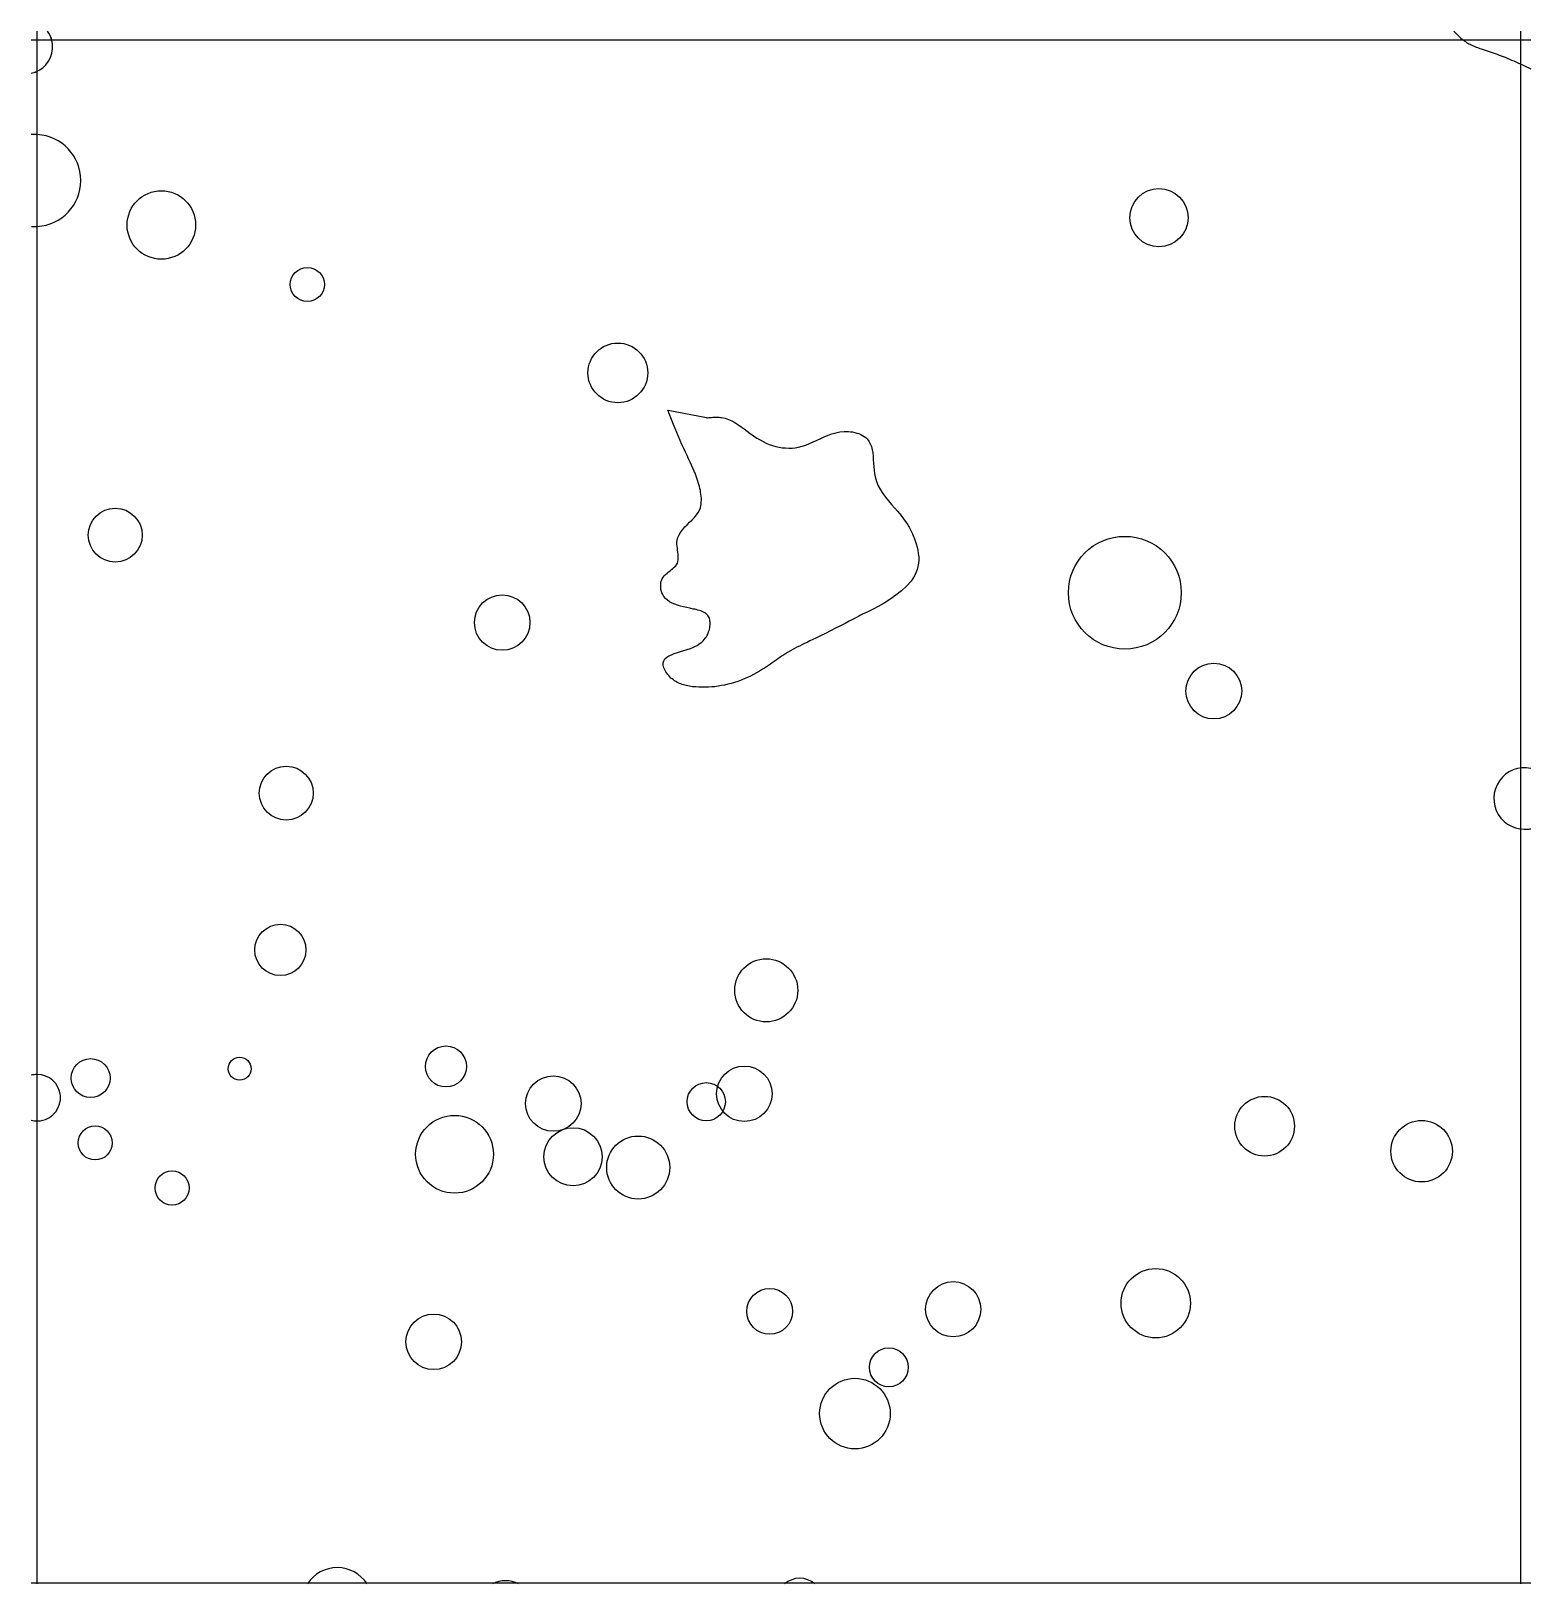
# Model space of a CAD drawing. Extents: x 9.05 to 10.05, y 6.52 to 7.55.
import ezdxf

# ---------------------------------------------------------------- set-up
doc = ezdxf.new("R2010")
doc.units = 0
doc.layers.add('LAYER1', color=7, linetype='CONTINUOUS')
doc.layers.add('LAYER12', color=5, linetype='CONTINUOUS')

msp = doc.modelspace()

# ---------------------------------------------------------------- linework, layer by layer
at = {"layer": 'LAYER1', "color": 7, "linetype": 'CONTINUOUS'}
for points in [[(9.9955, 7.5526), (9.9962, 7.5519), (9.9969, 7.5512), (9.9975, 7.5505), (9.9982, 7.5499), (9.9989, 7.5492), (9.9996, 7.5485), (10.0003, 7.5479), (10.001, 7.5473), (10.0018, 7.5467), (10.0025, 7.5461), (10.0033, 7.5456), (10.004, 7.5451), (10.0048, 7.5446), (10.0055, 7.5442), (10.0063, 7.5438), (10.0071, 7.5434), (10.0079, 7.5431), (10.0087, 7.5427), (10.0095, 7.5424), (10.0104, 7.542), (10.0112, 7.5417), (10.012, 7.5414), (10.0129, 7.5411), (10.0137, 7.5408)], [(10.0137, 7.5408), (10.015, 7.5404), (10.0164, 7.5399), (10.0177, 7.5395), (10.019, 7.5391), (10.0203, 7.5386), (10.0216, 7.5381), (10.023, 7.5377), (10.0243, 7.5372), (10.0256, 7.5367), (10.0269, 7.5362), (10.0282, 7.5358), (10.0295, 7.5352), (10.0309, 7.5347), (10.0324, 7.534), (10.0338, 7.5334), (10.0353, 7.5328), (10.0367, 7.5322), (10.0381, 7.5315), (10.0396, 7.5308), (10.041, 7.5302), (10.0424, 7.5295), (10.0438, 7.5288), (10.0453, 7.5282), (10.0467, 7.5275)], [(9.4999, 7.2962), (9.5007, 7.2962), (9.5016, 7.2963), (9.5025, 7.2964), (9.5033, 7.2964), (9.5042, 7.2965), (9.505, 7.2965), (9.5059, 7.2965), (9.5067, 7.2965), (9.5075, 7.2965), (9.5084, 7.2965), (9.5092, 7.2964), (9.51, 7.2963), (9.5123, 7.2958), (9.5145, 7.295), (9.5167, 7.294), (9.5188, 7.2929), (9.5208, 7.2916), (9.5229, 7.2902), (9.5249, 7.2887), (9.527, 7.2872), (9.529, 7.2856), (9.5311, 7.2841), (9.5333, 7.2827), (9.5355, 7.2814), (9.5375, 7.2803), (9.5395, 7.2793), (9.5416, 7.2785), (9.5437, 7.2777), (9.5459, 7.2771), (9.5481, 7.2766), (9.5502, 7.2763), (9.5524, 7.2761), (9.5546, 7.276), (9.5567, 7.276), (9.5588, 7.2762), (9.5609, 7.2766), (9.5635, 7.2772), (9.5659, 7.278), (9.5684, 7.279), (9.5708, 7.2801), (9.5733, 7.2813), (9.5757, 7.2824), (9.5781, 7.2835), (9.5806, 7.2846), (9.5832, 7.2855), (9.5858, 7.2862), (9.5884, 7.2868), (9.5912, 7.287), (9.5926, 7.2871), (9.5941, 7.287), (9.5955, 7.2869), (9.5969, 7.2867), (9.5983, 7.2864), (9.5997, 7.286), (9.601, 7.2856), (9.6023, 7.285), (9.6035, 7.2844), (9.6046, 7.2838), (9.6056, 7.283), (9.6065, 7.2821), (9.6077, 7.2806), (9.6086, 7.2789), (9.6093, 7.277), (9.6098, 7.2749), (9.6102, 7.2728), (9.6104, 7.2706), (9.6106, 7.2683), (9.6107, 7.266), (9.6109, 7.2637), (9.6111, 7.2613), (9.6114, 7.2591), (9.6118, 7.2569), (9.6127, 7.2539), (9.6139, 7.2511), (9.6153, 7.2484), (9.6169, 7.2458), (9.6187, 7.2434), (9.6207, 7.241), (9.6227, 7.2386), (9.6247, 7.2363), (9.6268, 7.2339), (9.6288, 7.2316), (9.6307, 7.2292), (9.6324, 7.2267), (9.633, 7.2259), (9.6334, 7.2251), (9.6339, 7.2243), (9.6344, 7.2235), (9.6349, 7.2226), (9.6353, 7.2218), (9.6357, 7.2209), (9.6361, 7.2201), (9.6365, 7.2192), (9.6369, 7.2184), (9.6373, 7.2175), (9.6376, 7.2166), (9.6384, 7.2146), (9.639, 7.2125), (9.6396, 7.2104), (9.6401, 7.2083), (9.6404, 7.2061), (9.6407, 7.204), (9.6407, 7.2018), (9.6406, 7.1997), (9.6402, 7.1975), (9.6397, 7.1954), (9.6389, 7.1933), (9.6379, 7.1912), (9.6356, 7.1878), (9.6326, 7.1845), (9.6292, 7.1813), (9.6255, 7.1784), (9.6216, 7.1756), (9.6177, 7.1732), (9.6139, 7.171), (9.6104, 7.1692), (9.6074, 7.1677), (9.605, 7.1665), (9.6034, 7.1658), (9.6027, 7.1655), (9.6027, 7.1655), (9.6027, 7.1655), (9.6027, 7.1655), (9.6027, 7.1655), (9.6027, 7.1655), (9.6027, 7.1655), (9.6027, 7.1655), (9.6027, 7.1655), (9.6027, 7.1655), (9.6027, 7.1655), (9.6027, 7.1655), (9.6027, 7.1655), (9.6022, 7.1652), (9.601, 7.1646), (9.5994, 7.1637), (9.5972, 7.1626), (9.5947, 7.1613), (9.5919, 7.1598), (9.5888, 7.1582), (9.5856, 7.1565), (9.5822, 7.1548), (9.5789, 7.1531), (9.5756, 7.1515), (9.5725, 7.15), (9.5705, 7.149), (9.5685, 7.1481), (9.5667, 7.1472), (9.5649, 7.1464), (9.5632, 7.1455), (9.5616, 7.1447), (9.56, 7.1439), (9.5584, 7.1431), (9.5569, 7.1423), (9.5553, 7.1414), (9.5538, 7.1405), (9.5523, 7.1396), (9.5511, 7.1388), (9.5498, 7.138), (9.5486, 7.1371), (9.5474, 7.1363), (9.5461, 7.1354), (9.5449, 7.1345), (9.5436, 7.1336), (9.5424, 7.1327), (9.5411, 7.1319), (9.5398, 7.131), (9.5385, 7.1301), (9.5372, 7.1293), (9.5352, 7.1281), (9.5332, 7.1269), (9.5312, 7.1259), (9.5292, 7.1248), (9.5271, 7.1239), (9.525, 7.123), (9.5229, 7.1221), (9.5208, 7.1213), (9.5186, 7.1206), (9.5164, 7.12), (9.5142, 7.1194), (9.512, 7.1189), (9.5099, 7.1185), (9.5078, 7.1181), (9.5056, 7.1178), (9.5035, 7.1176), (9.5014, 7.1174), (9.4992, 7.1174), (9.4971, 7.1174), (9.495, 7.1174), (9.4929, 7.1176), (9.4908, 7.1178), (9.4887, 7.1182), (9.4866, 7.1186), (9.4857, 7.1188), (9.4848, 7.1191), (9.4839, 7.1193), (9.483, 7.1196), (9.4821, 7.12), (9.4813, 7.1203), (9.4804, 7.1208), (9.4796, 7.1212), (9.4788, 7.1217), (9.478, 7.1223), (9.4772, 7.1229), (9.4764, 7.1235), (9.4757, 7.1243), (9.475, 7.1251), (9.4743, 7.1259), (9.4737, 7.1267), (9.4731, 7.1276), (9.4726, 7.1285), (9.4722, 7.1294), (9.4718, 7.1303), (9.4715, 7.1312), (9.4713, 7.132), (9.4712, 7.1329), (9.4712, 7.1336), (9.4716, 7.135), (9.4724, 7.1362), (9.4736, 7.1373), (9.475, 7.1382), (9.4767, 7.139), (9.4786, 7.1397), (9.4807, 7.1404), (9.4828, 7.1411), (9.485, 7.1417), (9.4872, 7.1424), (9.4894, 7.1432), (9.4914, 7.144), (9.4926, 7.1446), (9.4938, 7.1452), (9.4948, 7.1459), (9.4958, 7.1466), (9.4968, 7.1473), (9.4977, 7.1482), (9.4985, 7.149), (9.4992, 7.15), (9.4999, 7.1509), (9.5005, 7.152), (9.501, 7.1531), (9.5014, 7.1542), (9.5017, 7.1551), (9.5019, 7.156), (9.5021, 7.1569), (9.5023, 7.1578), (9.5024, 7.1587), (9.5024, 7.1596), (9.5024, 7.1605), (9.5023, 7.1613), (9.5022, 7.1622), (9.502, 7.163), (9.5017, 7.1637), (9.5013, 7.1644), (9.5008, 7.1651), (9.5002, 7.1657), (9.4996, 7.1663), (9.4988, 7.1668), (9.498, 7.1672), (9.4971, 7.1676), (9.4962, 7.168), (9.4953, 7.1683), (9.4943, 7.1686), (9.4932, 7.1689), (9.4922, 7.1691), (9.4911, 7.1693), (9.489, 7.1698), (9.4869, 7.1703), (9.4848, 7.1707), (9.4828, 7.1712), (9.4808, 7.1718), (9.4789, 7.1725), (9.4772, 7.1732), (9.4755, 7.1741), (9.4741, 7.1751), (9.4728, 7.1763), (9.4716, 7.1777), (9.4707, 7.1793), (9.4704, 7.18), (9.4701, 7.1808), (9.4699, 7.1817), (9.4697, 7.1825), (9.4696, 7.1834), (9.4696, 7.1843), (9.4696, 7.1852), (9.4696, 7.1861), (9.4698, 7.187), (9.47, 7.1878), (9.4703, 7.1886), (9.4706, 7.1894), (9.4713, 7.1904), (9.472, 7.1914), (9.4729, 7.1922), (9.4738, 7.1931), (9.4748, 7.1939), (9.4758, 7.1946), (9.4768, 7.1954), (9.4777, 7.1962), (9.4786, 7.197), (9.4794, 7.1978)], [(9.4794, 7.1978), (9.4801, 7.1987), (9.4807, 7.1996), (9.481, 7.2007), (9.4813, 7.2019), (9.4813, 7.2031), (9.4813, 7.2043), (9.4812, 7.2056), (9.481, 7.2069), (9.4808, 7.2083), (9.4807, 7.2096), (9.4805, 7.211), (9.4804, 7.2123), (9.4804, 7.2136), (9.4805, 7.2148), (9.481, 7.2168), (9.4818, 7.2186), (9.4829, 7.2204), (9.4842, 7.2221), (9.4856, 7.2237), (9.4872, 7.2252), (9.4888, 7.2268), (9.4904, 7.2284), (9.492, 7.23), (9.4933, 7.2317), (9.4945, 7.2334), (9.4955, 7.2353), (9.4959, 7.2365), (9.4962, 7.2377), (9.4964, 7.2389), (9.4965, 7.2402), (9.4966, 7.2415), (9.4966, 7.2428), (9.4965, 7.2441), (9.4963, 7.2454), (9.4961, 7.2467), (9.4959, 7.248), (9.4956, 7.2492), (9.4953, 7.2505), (9.4947, 7.2526), (9.4941, 7.2547), (9.4934, 7.2567), (9.4926, 7.2587), (9.4918, 7.2607), (9.4909, 7.2626), (9.49, 7.2646), (9.4891, 7.2667), (9.4881, 7.2688), (9.4871, 7.271), (9.486, 7.2733), (9.4849, 7.2757), (9.4837, 7.2783), (9.4826, 7.281), (9.4814, 7.2837), (9.4803, 7.2864), (9.4792, 7.2891), (9.4782, 7.2916), (9.4772, 7.2939), (9.4764, 7.296), (9.4757, 7.2979), (9.4751, 7.2993), (9.4747, 7.3004), (9.4745, 7.301), (9.4744, 7.301), (9.4744, 7.301), (9.4744, 7.3011), (9.4744, 7.3011), (9.4744, 7.3011), (9.4744, 7.3011), (9.4744, 7.3011), (9.4744, 7.3011), (9.4744, 7.301), (9.4744, 7.301), (9.4745, 7.301), (9.4745, 7.301)], [(9.4999, 7.2962), (9.4745, 7.301)]]:
    msp.add_lwpolyline(points, dxfattribs=at)
for centre, radius in [((9.1385, 7.424), 0.0227), ((9.8, 7.4288), 0.0193), ((9.2353, 7.3845), 0.0113), ((9.4412, 7.3259), 0.0198), ((9.1079, 7.2183), 0.0179), ((9.7774, 7.1801), 0.0374), ((9.3645, 7.1603), 0.0184), ((9.8364, 7.1149), 0.0185), ((9.2213, 7.0472), 0.0179), ((9.2174, 6.9432), 0.017), ((9.5396, 6.9164), 0.0209), ((9.0916, 6.8582), 0.0129), ((9.1904, 6.8644), 0.0076), ((9.3272, 6.8659), 0.0136), ((9.3984, 6.8413), 0.0184), ((9.5251, 6.8478), 0.0184), ((9.4998, 6.8425), 0.0127), ((9.8701, 6.8263), 0.0198), ((9.3329, 6.8077), 0.0258), ((9.9742, 6.8097), 0.0204), ((9.0946, 6.8152), 0.0113), ((9.4115, 6.806), 0.0193), ((9.4547, 6.7989), 0.0209), ((9.1456, 6.7853), 0.0113), ((9.7979, 6.7089), 0.023), ((9.5419, 6.7035), 0.0152), ((9.6636, 6.7049), 0.0183), ((9.3191, 6.6833), 0.0184), ((9.6209, 6.6664), 0.0129), ((9.5984, 6.6357), 0.0234)]:
    msp.add_circle(centre, radius, dxfattribs=at)
for centre, radius, start, end in [((9.0485, 7.5421), 0.0179, 14.3142, 35.7331), ((9.0485, 7.5421), 0.0179, 14.3142, 35.7331), ((9.0485, 7.5421), 0.0179, -4.0902, 35.7331), ((9.0485, 7.5421), 0.0179, -78.3936, -4.0908), ((9.0485, 7.5421), 0.0179, -78.3936, -4.0908), ((9.0485, 7.5421), 0.0179, -4.0902, 14.3134), ((9.0485, 7.5421), 0.0179, -78.3936, -64.9686), ((9.0546, 7.4535), 0.0305, 87.1284, 94.6022), ((9.0546, 7.4535), 0.0305, -87.1284, 87.1284), ((9.0546, 7.4535), 0.0305, -94.1283, -87.1285), ((10.0425, 7.0436), 0.0204, 78.319, -82.2131), ((10.0425, 7.0436), 0.0204, -82.2125, -78.3182), ((9.0562, 6.8452), 0.0154, 90.5349, 105.5046), ((9.0562, 6.8452), 0.0154, -79.8986, 90.5349), ((9.0562, 6.8452), 0.0154, -105.5055, -90.5349), ((9.0562, 6.8452), 0.0154, -90.5349, -79.8986), ((9.2551, 6.5102), 0.0234, 32.3692, 147.6308), ((9.3667, 6.5064), 0.0185, 62.2543, 117.7483), ((9.5618, 6.5111), 0.0154, 49.1164, 130.8782)]:
    msp.add_arc(centre, radius, start, end, dxfattribs=at)
at = {"layer": 'LAYER12', "color": 5, "linetype": 'CONTINUOUS'}
for points in [[(9.0561, 7.5465), (9.0561, 7.5526)], [(10.0398, 7.5526), (10.0398, 7.5408)], [(9.0561, 7.5465), (9.0521, 7.5465)], [(9.0521, 7.5465), (9.0521, 7.5465)], [(9.0561, 7.5458), (9.0561, 7.5465)], [(10.0467, 7.5465), (9.0561, 7.5465)], [(9.0561, 7.5408), (9.0561, 7.5458)], [(9.0561, 6.5235), (9.0561, 7.5408)], [(10.0398, 7.5408), (10.0398, 6.5228)], [(9.0521, 6.5235), (9.0561, 6.5235)], [(9.0561, 6.5235), (10.0467, 6.5235)], [(9.0561, 6.5228), (9.0561, 6.5235)]]:
    msp.add_lwpolyline(points, dxfattribs=at)

doc.saveas('drawing.dxf')
